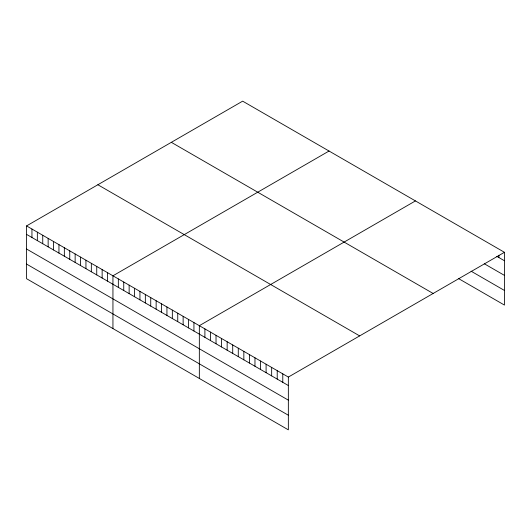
<?xml version="1.0" encoding="UTF-8"?>
<svg xmlns="http://www.w3.org/2000/svg" width="531" height="531" viewBox="0 0 531 531"><rect width="100%" height="100%" fill="white"/><g stroke="black" fill="none" stroke-linecap="round" stroke-linejoin="round"><path stroke-width="0.8" d="M26.55 225.921L288.346 377.07L288.346 429.844L26.55 278.695L26.55 225.921L242.654 101.155L504.45 252.305L504.45 305.079L458.552 278.583M329.047 151.03L112.944 275.795L112.944 328.576M415.441 200.91L199.337 325.676L199.337 378.457M288.346 377.07L504.45 252.305M496.804 256.347L504.45 260.761M484.285 263.748L504.45 275.39M471.07 271.182L504.45 290.457M171.34 142.328L433.137 293.477M97.863 184.748L359.66 335.897M26.55 234.383L288.346 385.526M26.55 249.006L288.346 400.155M26.55 264.073L288.346 415.222M498.888 255.245L498.888 257.548M282.784 373.857L282.784 382.313M277.222 370.645L277.222 379.107M271.66 367.432L271.66 375.895M266.097 364.22L266.097 372.682M260.535 361.007L260.535 369.47M254.966 357.794L254.966 366.257M249.404 354.582L249.404 363.045M243.842 351.369L243.842 359.832M238.28 348.157L238.28 356.62M232.717 344.951L232.717 353.407M227.155 341.738L227.155 350.195M221.593 338.526L221.593 346.982M216.024 335.313L216.024 343.776M210.462 332.101L210.462 340.563M204.9 328.888L204.9 337.351M193.934 322.563L193.934 331.019M188.538 319.443L188.538 327.906M183.135 316.323L183.135 324.786M177.739 313.204L177.739 321.667M172.336 310.091L172.336 318.554M166.94 306.971L166.94 315.434M161.537 303.851L161.537 312.314M156.141 300.738L156.141 309.201M150.738 297.619L150.738 306.082M145.341 294.499L145.341 302.962M139.938 291.386L139.938 299.849M134.542 288.267L134.542 296.729M129.139 285.147L129.139 293.61M123.743 282.034L123.743 290.497M118.34 278.914L118.34 287.377M107.541 272.682L107.541 281.145M102.144 269.562L102.144 278.025M96.742 266.443L96.742 274.905M91.345 263.33L91.345 271.792M85.942 260.21L85.942 268.673M80.546 257.09L80.546 265.553M75.143 253.977L75.143 262.44M69.747 250.858L69.747 259.32M64.344 247.738L64.344 256.201M58.948 244.625L58.948 253.088M53.545 241.505L53.545 249.968M48.148 238.386L48.148 246.849M42.745 235.273L42.745 243.736M37.349 232.153L37.349 240.616M31.946 229.034L31.946 237.496"/></g></svg>
